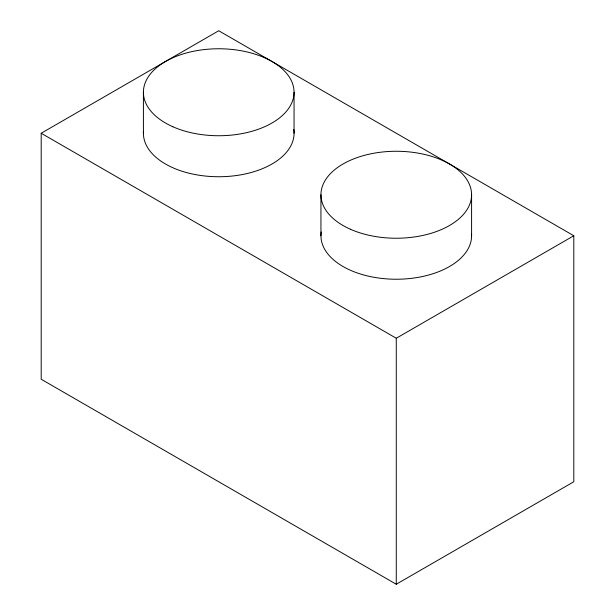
<?xml version="1.0" encoding="UTF-8"?>
<svg xmlns="http://www.w3.org/2000/svg" width="615" height="615" viewBox="0 0 615 615"><rect width="100%" height="100%" fill="white"/><g stroke="black" fill="none" stroke-linecap="round" stroke-linejoin="round"><path stroke-width="0.92" d="M41.197 133.247L218.732 30.75L573.803 235.745L573.803 481.753L396.268 584.25L41.197 379.255L41.197 133.247L396.268 338.25L573.803 235.745M471.59 194.747L471.59 235.745M396.268 338.25L396.268 584.25M320.945 194.747L320.945 235.745M294.055 92.25L294.055 133.247M143.41 92.25L143.41 133.247M293.77 129.458A75.322 43.488 0 0 1 220.378 176.728A75.322 43.488 0 0 1 143.48 131.356M471.521 233.854A75.322 43.488 0 0 1 394.622 279.225A75.322 43.488 0 0 1 321.23 231.955M172.876 126.752A75.322 43.488 0 0 0 293.409 97.923A75.322 43.488 0 0 0 189.904 52.075A75.322 43.488 0 0 0 172.876 126.752M350.412 229.249A75.322 43.488 0 0 0 470.944 200.421A75.322 43.488 0 0 0 367.447 154.573A75.322 43.488 0 0 0 350.412 229.249"/></g></svg>
